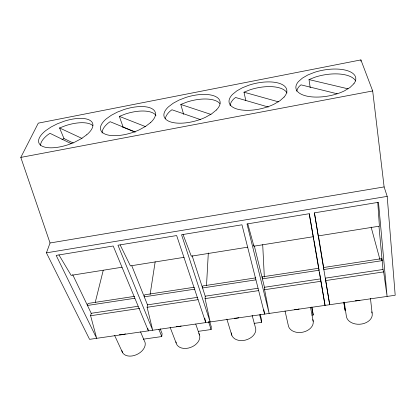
<?xml version="1.0" encoding="UTF-8"?>
<svg xmlns="http://www.w3.org/2000/svg" width="416" height="416" viewBox="0 0 416 416"><rect width="100%" height="100%" fill="white"/><g stroke="black" fill="none" stroke-linecap="round" stroke-linejoin="round"><path stroke-width="0.62" d="M198.494 331.323L211.12 329.519L211.25 326.581L209.633 321.662M206.497 285.87L208.317 252.975M263.77 309.733L264.612 314.101L241.961 224.796L181.553 234.744L210.168 321.953L205.083 298.62L205.223 296.187L192.098 255.632M143.25 339.196L161.751 336.56L162.12 333.616L160.202 328.796M150.108 294.492L155.178 261.768M204.781 318.183L205.748 322.592L176.654 235.555L117.967 245.222L152.698 330.242L147.108 307.294L147.488 304.855L131.836 265.886M95.254 302.328L103.22 270.39M147.779 328.385L148.387 330.866L113.209 246.002L56.165 255.398L96.678 338.322L90.61 315.744L91.224 313.3L72.706 274.695M46.426 252.84L50.045 242.991L20.8 157.409L38.282 123.146L360.901 59.909L372.684 90.958L384.119 186.924L387.187 196.383L395.2 295.261L89.575 339.347L46.426 252.84L387.187 196.383M61.937 139.584L64.007 138.564L73.211 143.031M310.206 87.641L309 79.586L315.058 77.163A30.207 13.296 -10 0 1 355.633 80.954M245.83 100.641L243.989 92.191L250.094 89.778A29.38 13.083 -12.7 0 1 287.019 92.95M183.628 114.374L180.799 104.447L186.945 102.045A28.834 12.761 -15.3 0 1 219.955 103.631M122.704 127.431L123.178 127.249L135.049 132.111M123.178 127.249L119.345 116.366L125.528 113.968A28.543 12.345 -17.8 0 1 155.964 115.424M64.007 138.564L59.561 127.962L65.78 125.575A28.46 11.866 -20 0 1 92.862 125.632M20.8 157.409L372.684 90.958M50.045 242.991L384.119 186.924M383.001 269.49L325.317 278.153L329.701 304.71L314.402 212.862L378.487 202.306L387.098 296.431L383.656 271.903L383.001 269.49L378.971 226.413M122.023 267.228L71.141 275.35L58.942 254.909M184.054 257.332L130.4 265.892L120.146 244.899M247.806 247.156L191.298 256.178L183.056 234.536M247.785 223.876L253.895 246.189L313.316 236.704L309.291 213.741M134.514 296.358L88 303.451L87.469 305.469L134.784 298.272M194.386 287.222L144.602 294.819L144.269 296.832L194.875 289.136M255.809 277.857L202.686 285.958L202.561 287.966L255.882 279.859M318.999 269.24L319.15 270.234L262.413 278.866L262.319 276.864L318.843 268.242M91.224 313.3L138.034 306.275M147.488 304.855L197.569 297.336M205.223 296.187L258.008 288.257M264.597 289.713L321.006 281.273L325.042 305.38L309.208 213.72L247.005 223.964L269.152 313.446L264.597 289.713L264.477 287.284L320.637 278.855L320.918 280.67M90.61 315.744L139.584 308.417M147.108 307.294L198.078 299.666M205.083 298.62L258.742 290.592M325.712 280.571L383.656 271.903M254.093 323.393L261.596 322.327L261.477 319.389L260.172 314.361M311.943 315.151L313.222 314.969L311.875 306.956M309 79.586L348.072 88.837M337.137 93.772L300.966 84.843L299.208 86.398A30.207 13.296 -10 0 0 296.743 91.203M243.989 92.191L278.564 101.863M268.31 107.037L235.534 97.479L233.615 99.05A29.38 13.083 -12.7 0 0 230.121 105.711M180.799 104.447L211.011 114.442M200.413 119.579L171.943 109.762L169.874 111.342A28.834 12.761 -15.3 0 0 165.344 118.685M119.345 116.366L145.59 126.651M135.096 131.919L110.12 121.701L107.905 123.297A28.543 12.345 -17.8 0 0 102.123 133.037M59.561 127.962L82.046 138.46M71.193 143.666L49.988 133.312L47.637 134.919A28.46 11.866 -20 0 0 40.534 145.345M114.66 335.504L122.626 352.721M140.52 331.828L144.31 340.73A12.407 8.372 -26.2 0 1 136.547 354.661A12.407 8.372 -26.2 0 1 121.878 350.652M158.886 329.394L161.751 336.56M170.134 327.345L176.15 343.023M195.744 324.095L199.55 335.036M208.473 321.5L211.12 329.519M226.881 319.15L231.78 335.197M371.129 227.105L379.933 259.511M252.122 315.312L255.32 327.137A12.454 8.98 -16.4 0 1 245.294 340.137A12.454 8.98 -16.4 0 1 231.384 332.883M259.652 314.844L261.596 322.327M254.431 246.329L264.477 287.284M262.319 276.864L262.751 278.626M285.038 310.976L288.179 324.865A12.657 9.178 -10.1 0 0 302.931 332.155A12.657 9.178 -10.1 0 0 312.749 319.582M310.528 307.294L313.222 321.329M311.766 307.32L313.222 314.969M313.284 236.246L313.83 239.392M314.049 240.651L318.822 268.346M319.467 272.085L319.68 273.312M319.894 274.544L320.533 278.236M314.428 212.898L318.271 235.914L379.402 226.158L377.764 202.384M318.406 235.451L323.58 267.384M343.788 302.349L345.098 310.424L343.871 302.12M344.287 302.172L346.419 316.644A13.005 9.282 -4 0 0 362.05 323.955A13.005 9.282 -4 0 0 371.722 311.844M370.458 298.397L372.107 313.014M381.685 259.282L381.8 260.515M262.704 244.624L264.332 277.03M360.901 59.909L360.958 61.204M253.859 245.008L253.895 246.189M238.815 317.741A12.823 8.882 -16.3 0 1 234.39 318.235M299.109 308.979A13.036 9.079 -10.6 0 1 294.554 309.634M359.882 300.274A13.395 9.188 -5 0 1 355.181 300.804M181.168 325.998A12.745 8.601 -21.4 0 1 176.426 326.617M125.507 333.856A12.766 8.268 -25.4 0 1 119.236 334.76M198.832 333.492A12.381 8.705 -21.9 0 1 190.632 347.428A12.381 8.705 -21.9 0 1 175.968 341.884M353.902 83.71L350.095 87.407L344.51 90.813A30.358 13.182 -10.1 0 1 307.512 96.262A30.358 13.182 -10.1 0 1 298.438 81.588L302.385 78.12L307.814 74.984L314.371 72.374A30.358 13.182 -10.1 0 1 346.674 70.46A30.358 13.182 -10.1 0 1 353.902 83.71M284.092 97.053L279.869 100.792L274.03 104.208A29.52 12.969 -12.7 0 1 238.42 109.413A29.52 12.969 -12.7 0 1 232.539 94.37L236.86 90.865L242.502 87.719L249.111 85.114A29.52 12.969 -12.7 0 1 279.708 83.47A29.52 12.969 -12.7 0 1 284.092 97.053M216.356 110.006L211.734 113.771L205.66 117.198A28.974 12.646 -15.3 0 1 171.376 122.169A28.974 12.646 -15.3 0 1 168.511 106.787L173.176 103.251L179.026 100.095L185.682 97.5A28.974 12.646 -15.3 0 1 214.651 96.112A28.974 12.646 -15.3 0 1 216.356 110.006M150.597 122.574L145.605 126.37L139.318 129.808A28.678 12.236 -17.8 0 1 106.293 134.555A28.678 12.236 -17.8 0 1 106.278 118.856L111.264 115.3L117.307 112.133L124.004 109.548A28.678 12.236 -17.8 0 1 151.424 108.394A28.678 12.236 -17.8 0 1 150.597 122.574M86.736 134.784L81.396 138.606L74.906 142.048A28.595 11.757 -19.9 0 1 43.087 146.588A28.595 11.757 -19.9 0 1 45.755 130.593L51.054 127.01L57.268 123.838L64.002 121.264A28.595 11.757 -19.9 0 1 89.955 120.338A28.595 11.757 -19.9 0 1 86.736 134.784M381.628 258.664L323.554 267.524L323.882 269.516L382.174 260.65L381.628 258.664"/></g></svg>
